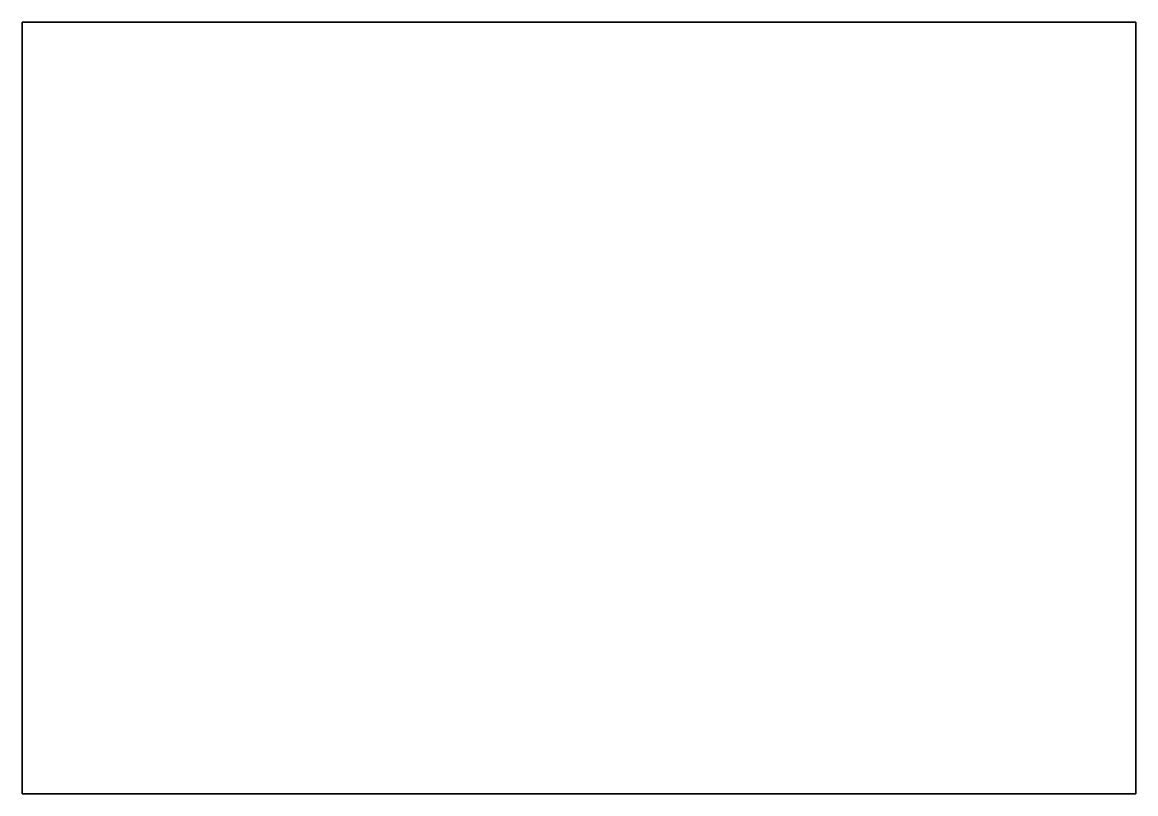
# Model space of a CAD drawing. Header units: millimetres. Extents: x -101 to 101, y -70 to 70.
import ezdxf

# ---------------------------------------------------------------- set-up
doc = ezdxf.new("R2010")
doc.units = ezdxf.units.MM
doc.layers.get('0').update_dxf_attribs({"linetype": 'CONTINUOUS'})

msp = doc.modelspace()

# ---------------------------------------------------------------- linework, layer by layer
for points in [[(-101, -70), (-101, 70), (101, 70), (101, -70)], [(-101, -70), (101, -70), (101, 70), (-101, 70)]]:
    msp.add_lwpolyline(points, close=True)

doc.saveas('drawing.dxf')
